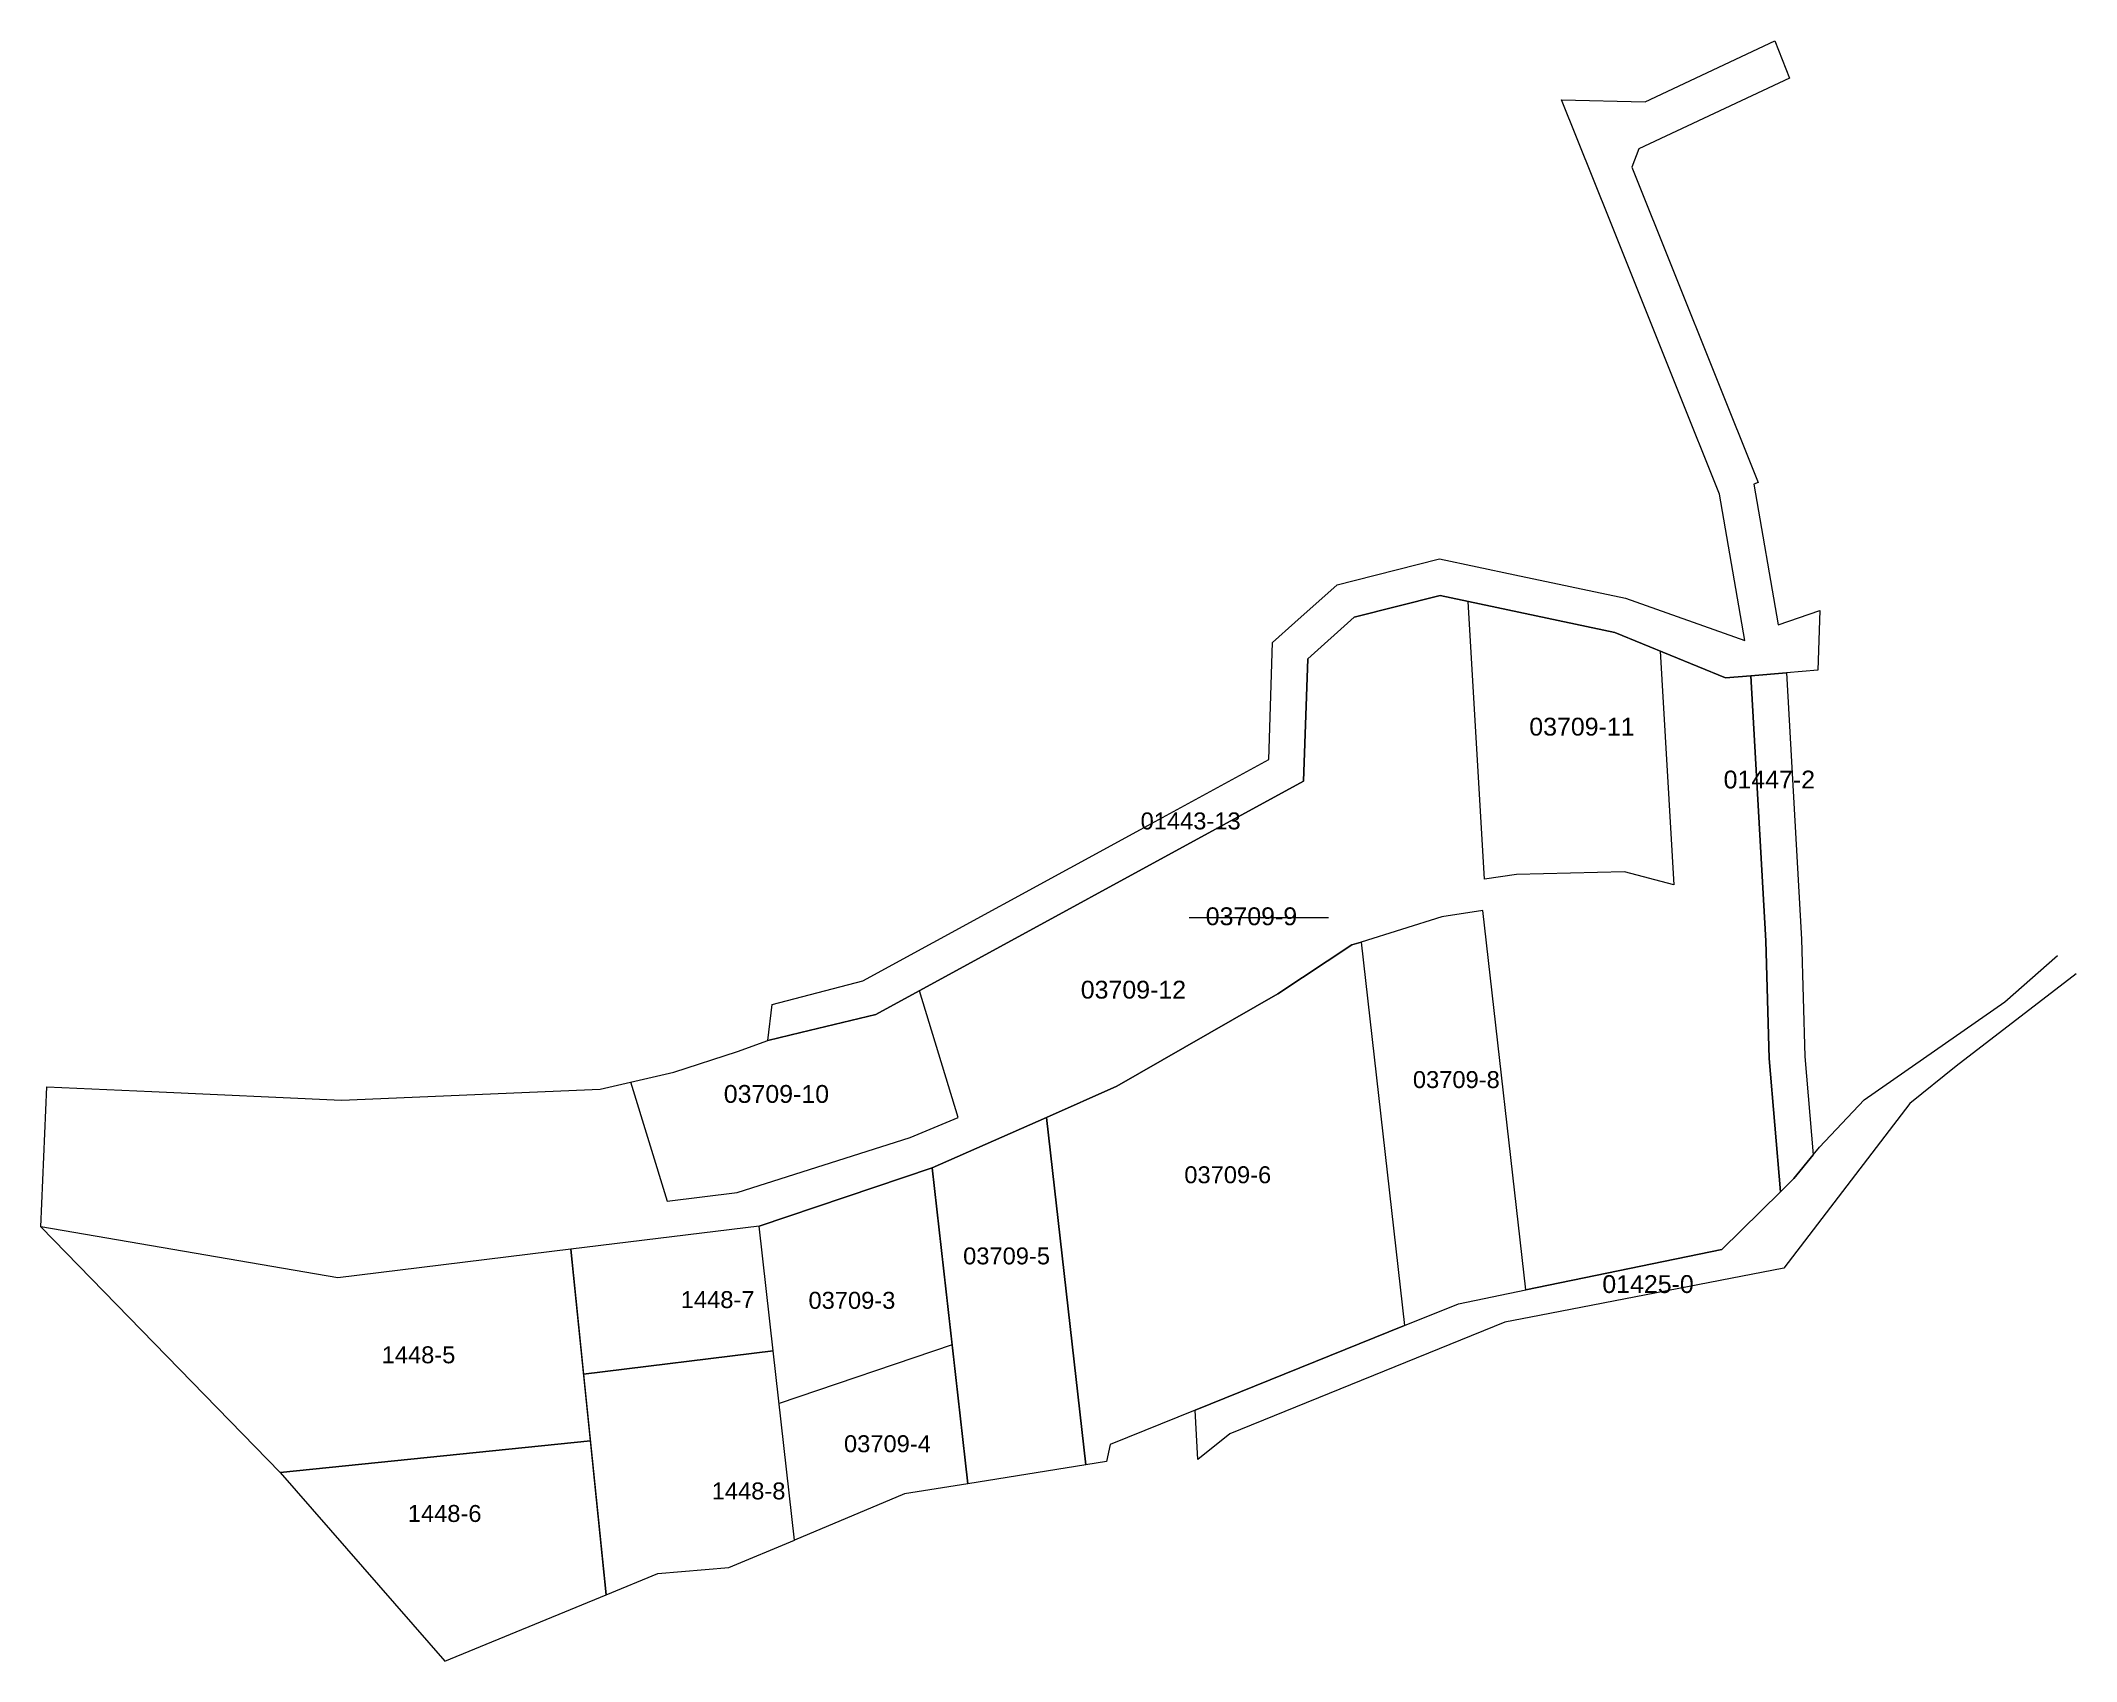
# Model space of a CAD drawing. Header units: metres. Extents: x 7500784 to 7501013, y 4691439 to 4691620.
import ezdxf

# ---------------------------------------------------------------- set-up
doc = ezdxf.new("R2010")
doc.units = ezdxf.units.M
for name, color, linetype, lineweight in [('Ndarjet', 1, 'Continuous', 0), ('nr parc fqinje jezerc', 252, 'Continuous', 0), ('Nr Parceles Baze', 7, 'Continuous', 0), ('Nr-Kojshi', 251, 'Continuous', 0), ('Nr-Ri', 1, 'Continuous', 0), ('parc fqinje jezerc', 252, 'Continuous', 0), ('Parc-Kojshi', 251, 'Continuous', 0), ('Parcela Baze', 7, 'Continuous', 0)]:
    doc.layers.add(name, color=color, linetype=linetype, lineweight=lineweight)
doc.styles.get("Standard").update_dxf_attribs({"font": 'arial.ttf'})

msp = doc.modelspace()

# ---------------------------------------------------------------- linework, layer by layer
at = {"layer": 'Ndarjet', "elevation": 1001.54, "flags": 128}
msp.add_lwpolyline([(7500965.92, 4691551.86), (7500967.43, 4691525.66), (7500961.92, 4691527.12), (7500949.79, 4691526.79), (7500946.2, 4691526.27), (7500944.39, 4691557.43)], dxfattribs=at)
at = {"layer": 'Ndarjet', "flags": 128}
for points in [[(7500913.09, 4691522), (7500928.73, 4691522)], [(7500850.48, 4691503.54), (7500854.58, 4691490.19), (7500862.41, 4691491.15), (7500881.81, 4691497.3), (7500887.21, 4691499.55), (7500882.85, 4691513.77)]]:
    msp.add_lwpolyline(points, dxfattribs=at)
at = {"layer": 'parc fqinje jezerc', "flags": 128}
for points in [[(7500843.78, 4691484.79), (7500824.65, 4691482.45), (7500817.66, 4691481.6), (7500784.33, 4691487.3), (7500811.17, 4691459.75), (7500845.98, 4691463.3)], [(7500864.87, 4691487.37), (7500843.78, 4691484.79), (7500845.21, 4691470.79), (7500866.46, 4691473.39)], [(7500866.46, 4691473.39), (7500845.21, 4691470.79), (7500847.74, 4691446.04), (7500853.53, 4691448.43), (7500861.5, 4691449.09), (7500868.85, 4691452.17)], [(7500845.98, 4691463.3), (7500811.17, 4691459.75), (7500829.64, 4691438.59), (7500847.74, 4691446.04)]]:
    msp.add_lwpolyline(points, close=True, dxfattribs=at)
at = {"layer": 'Parc-Kojshi', "flags": 128}
for points in [[(7500866.36, 4691512.22), (7500876.53, 4691514.88), (7500907.66, 4691531.86), (7500922.02, 4691539.7), (7500922.46, 4691552.83), (7500924.95, 4691555.06), (7500929.68, 4691559.29), (7500931.62, 4691559.78), (7500941.17, 4691562.2), (7500949.62, 4691560.41), (7500962.01, 4691557.79), (7500975.4, 4691553.04), (7500972.56, 4691569.45), (7500967.9, 4691581.11), (7500960.27, 4691600.17), (7500954.87, 4691613.66), (7500964.22, 4691613.45), (7500978.76, 4691620.29), (7500980.43, 4691616.1), (7500963.54, 4691608.15), (7500962.74, 4691606.12), (7500976.89, 4691570.74), (7500976.43, 4691570.55), (7500979.15, 4691554.78), (7500983.81, 4691556.41), (7500983.58, 4691549.71), (7500980.08, 4691549.42), (7500976.09, 4691549.08), (7500973.25, 4691548.84), (7500960.83, 4691553.95), (7500941.25, 4691558.09), (7500931.61, 4691555.65), (7500926.4, 4691550.99), (7500925.94, 4691537.28), (7500877.98, 4691511.11), (7500869.56, 4691509.09), (7500865.86, 4691508.2), (7500866.36, 4691512.22)], [(7500983.06, 4691495.36), (7500980.91, 4691492.72), (7500979.4, 4691491.24), (7500978.13, 4691506.18), (7500977.78, 4691519.37), (7500976.09, 4691549.08), (7500980.08, 4691549.42), (7500981.77, 4691519.54), (7500982.13, 4691506.4), (7500983.06, 4691495.36)], [(7500901.52, 4691460.61), (7500897.12, 4691499.54), (7500905.01, 4691503.07), (7500923.06, 4691513.42), (7500931.36, 4691518.92), (7500932.38, 4691519.23), (7500937.24, 4691476.24), (7500913.76, 4691466.76), (7500904.23, 4691462.91), (7500903.85, 4691460.99), (7500901.52, 4691460.61)], [(7501012.57, 4691515.68), (7500999.1, 4691505.33), (7500993.91, 4691501.13), (7500979.8, 4691482.65), (7500952.4, 4691477.36), (7500948.49, 4691476.61), (7500917.66, 4691464.1), (7500914.09, 4691461.22), (7500913.76, 4691466.76), (7500937.24, 4691476.24), (7500943.3, 4691478.68), (7500950.85, 4691480.24), (7500972.82, 4691484.77), (7500979.4, 4691491.24), (7500980.91, 4691492.72), (7500983.06, 4691495.36), (7500983.78, 4691496.24), (7500988.79, 4691501.55), (7501004.58, 4691512.54), (7501010.48, 4691517.73)], [(7500897.12, 4691499.54), (7500901.52, 4691460.61), (7500888.29, 4691458.49), (7500886.53, 4691474.06), (7500884.28, 4691493.91), (7500897.12, 4691499.54)], [(7500897.12, 4691499.54), (7500901.52, 4691460.61)], [(7500864.87, 4691487.37), (7500884.28, 4691493.91), (7500888.29, 4691458.49), (7500881.18, 4691457.35), (7500868.85, 4691452.17), (7500866.46, 4691473.39), (7500864.87, 4691487.37)], [(7500886.53, 4691474.06), (7500867.12, 4691467.51)]]:
    msp.add_lwpolyline(points, dxfattribs=at)
at = {"layer": 'Parcela Baze', "flags": 128}
msp.add_lwpolyline([(7500950.85, 4691480.24), (7500946.04, 4691522.77), (7500941.45, 4691522.05), (7500932.38, 4691519.23), (7500931.36, 4691518.92), (7500923.06, 4691513.42), (7500905.01, 4691503.07), (7500897.12, 4691499.54), (7500884.28, 4691493.91), (7500864.87, 4691487.37), (7500843.78, 4691484.79), (7500824.65, 4691482.45), (7500817.66, 4691481.6), (7500784.33, 4691487.3), (7500785.02, 4691502.98), (7500796.79, 4691502.46), (7500818.04, 4691501.51), (7500847.05, 4691502.75), (7500855.31, 4691504.65), (7500862.45, 4691506.95), (7500865.86, 4691508.2), (7500869.56, 4691509.09), (7500877.98, 4691511.11), (7500925.94, 4691537.28), (7500926.4, 4691550.99), (7500931.61, 4691555.65), (7500941.25, 4691558.09), (7500960.83, 4691553.95), (7500973.25, 4691548.84), (7500976.09, 4691549.08), (7500977.78, 4691519.37), (7500978.13, 4691506.18), (7500979.4, 4691491.24), (7500972.82, 4691484.77), (7500950.85, 4691480.24)], dxfattribs=at)

# ---------------------------------------------------------------- texts
at = {"layer": 'nr parc fqinje jezerc'}
for s, p in [('01443-13', (7500907.66, 4691531.86)), ('03709-8', (7500938.19, 4691502.86)), ('03709-6', (7500912.56, 4691492.19)), ('03709-5', (7500887.76, 4691483.09)), ('1448-7', (7500856.1, 4691478.19)), ('03709-3', (7500870.42, 4691478.11)), ('1448-5', (7500822.56, 4691472)), ('03709-4', (7500874.4, 4691462.03)), ('1448-8', (7500859.57, 4691456.74)), ('1448-6', (7500825.49, 4691454.21))]:
    msp.add_text(s, height=1.9, dxfattribs=at).set_placement(p)
at = {"layer": 'Nr Parceles Baze'}
msp.add_text('03709-9', height=2, dxfattribs=at).set_placement((7500914.96, 4691521.12))
at = {"layer": 'Nr-Kojshi'}
for s, p in [('01447-2', (7500973.03, 4691536.45)), ('01425-0', (7500959.43, 4691479.88))]:
    msp.add_text(s, height=2, dxfattribs=at).set_placement(p)
at = {"layer": 'Nr-Ri'}
for s, p in [('03709-11', (7500951.24, 4691542.38)), ('03709-12', (7500900.95, 4691512.89)), ('03709-10', (7500860.92, 4691501.2))]:
    msp.add_text(s, height=2, dxfattribs=at).set_placement(p)

doc.saveas('drawing.dxf')
